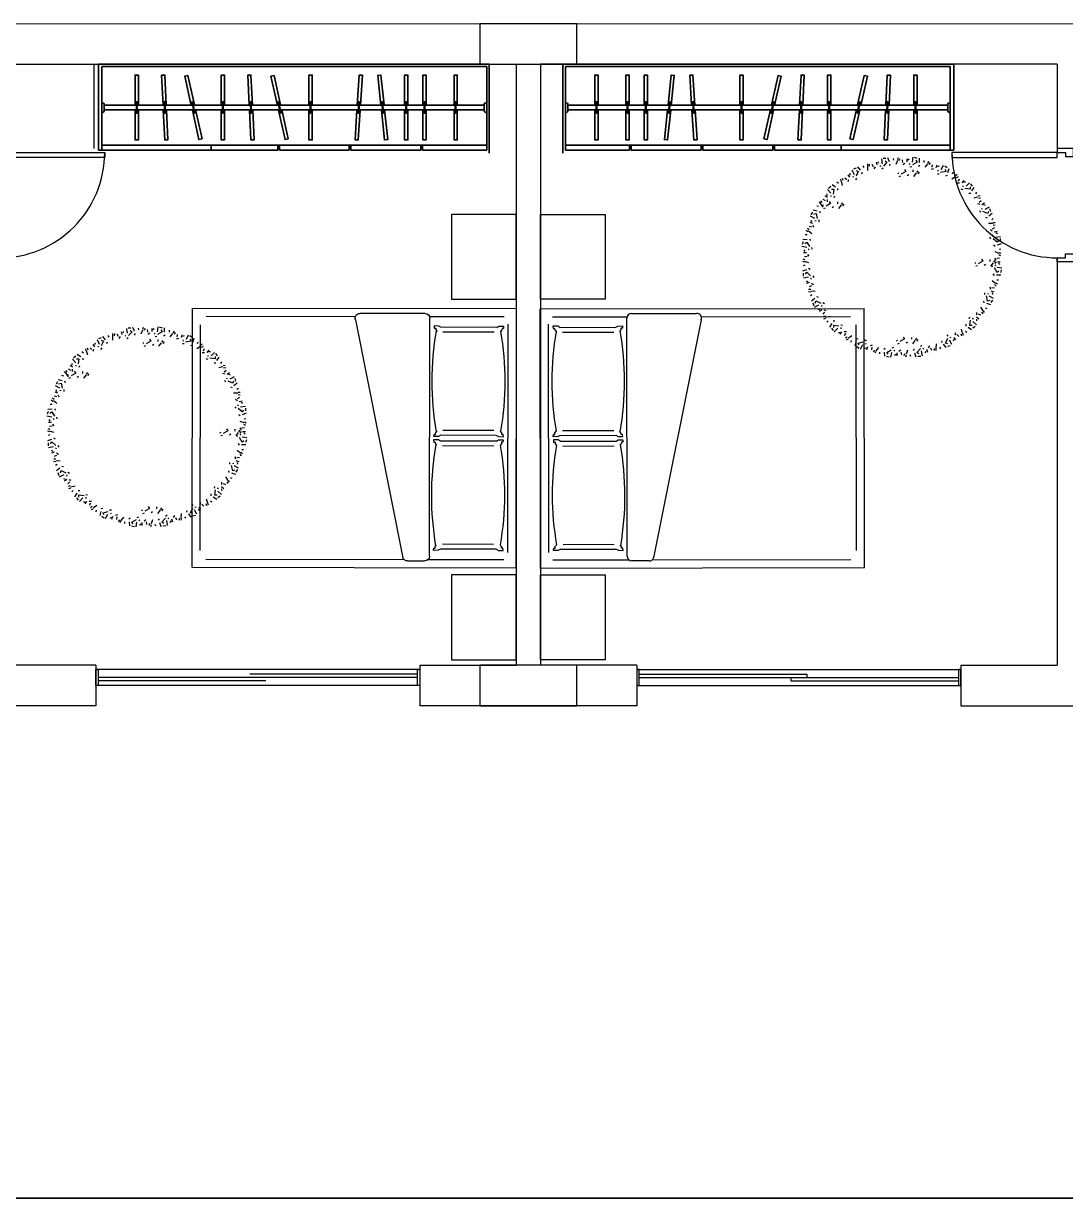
# Model space of a CAD drawing. Header units: millimetres. Extents: x 2878 to 6301, y 540 to 1980.
# Drawn here: x 2938.25 to 2944.69, y 819.73 to 827.03 of the extents above; entities that cross this region are included whole.
import ezdxf

# ---------------------------------------------------------------- set-up
doc = ezdxf.new("R2010")
doc.units = ezdxf.units.MM
doc.header["$LTSCALE"] = 4
for name, color, linetype, lineweight in [('ALVENARIA', 4, 'Continuous', 20), ('COTAS', 35, 'Continuous', 5), ('JANELA', 2, 'Continuous', 20), ('PILAR', 1, 'Continuous', 5), ('PORTA', 2, 'Continuous', 20)]:
    doc.layers.add(name, color=color, linetype=linetype, lineweight=lineweight)
doc.layers.add('LAY01', color=7, linetype='Continuous')
doc.styles.get("Standard").update_dxf_attribs({"font": 'arial.ttf'})
doc.dimstyles.new('ISO-25', dxfattribs={"dimscale": 0, "dimtxt": 0.1, "dimasz": 0.05, "dimexe": 0.05, "dimexo": 0.2, "dimgap": 0.01, "dimtad": 1, "dimzin": 4, "dimdsep": 46, "dimtxsty": 'Standard', "dimblk": 'OBLIQUE', "dimcen": 0.1, "dimdle": 0.05, "dimclrt": 256, "dimadec": 0, "dimazin": 0, "dimtfac": 1, "dimtix": 1, "dimtofl": 0, "dimtmove": 0, "dimatfit": 3, "dimfxl": 1, "dimtfillclr": 256, "dimarcsym": 0})

# ---------------------------------------------------------------- blocks, each defined once
blk = doc.blocks.new('*X95')
at = {"color": 0}
for p, q in [((18.205, 3.1079), (18.2054, 3.1081)), ((18.205, 3.1044), (18.209, 3.1067)), ((18.205, 3.1009), (18.209, 3.1032)), ((18.205, 3.0975), (18.209, 3.0998)), ((18.205, 3.094), (18.209, 3.0963)), ((18.205, 3.0905), (18.209, 3.0928)), ((18.205, 3.0871), (18.209, 3.0894)), ((18.205, 3.0836), (18.209, 3.0859)), ((18.205, 3.0801), (18.209, 3.0825)), ((18.205, 3.0767), (18.209, 3.079)), ((18.205, 3.0732), (18.209, 3.0755)), ((18.205, 3.0698), (18.209, 3.0721)), ((18.205, 3.0663), (18.209, 3.0686)), ((18.205, 3.0628), (18.209, 3.0651)), ((18.205, 3.0594), (18.209, 3.0617)), ((18.205, 3.0559), (18.209, 3.0582)), ((18.205, 3.0524), (18.209, 3.0547)), ((18.205, 3.049), (18.209, 3.0513)), ((18.205, 3.0455), (18.209, 3.0478)), ((18.205, 3.042), (18.209, 3.0443)), ((18.205, 3.0386), (18.209, 3.0409)), ((18.2081, 3.0369), (18.209, 3.0374))]:
    blk.add_line(p, q, dxfattribs=at)
blk = doc.blocks.new('CAB')
at = {"layer": 'LAY01'}
for points in [[(-0.01, 0.015), (-0.01, 0.2), (0.01, 0.2), (0.01, 0.015)], [(0.01, -0.015), (0.01, -0.2), (-0.01, -0.2), (-0.01, -0.015)]]:
    blk.add_lwpolyline(points, dxfattribs=at)
blk.add_lwpolyline([(-0.002, -0.0356), (-0.002, 0.0356), (0.002, 0.0356), (0.002, -0.0356)], close=True, dxfattribs=at)
blk.add_blockref('*X95', (-18.207, -3.0725), dxfattribs=at)
blk = doc.blocks.new('TAPETEP2')
for p, q in [((-0.229, 1.383), (-0.271, 1.382)), ((-0.179, 1.336), (-0.2, 1.394)), ((-0.113, 1.359), (-0.121, 1.384)), ((-0.053, 1.392), (-0.063, 1.363)), ((-0.034, 1.352), (-0.024, 1.381)), ((0.163, 1.401), (0.152, 1.329)), ((0.228, 1.384), (0.187, 1.397)), ((0.261, 1.324), (0.258, 1.385)), ((-0.724, 1.216), (-0.691, 1.151)), ((-0.662, 1.241), (-0.703, 1.227)), ((-0.6, 1.212), (-0.638, 1.26)), ((-0.545, 1.253), (-0.56, 1.275)), ((-0.497, 1.304), (-0.499, 1.273)), ((-0.494, 1.206), (-0.492, 1.268)), ((-0.468, 1.272), (-0.467, 1.302)), ((-0.411, 1.262), (-0.429, 1.296)), ((-0.401, 1.233), (-0.381, 1.261)), ((-0.373, 1.33), (-0.361, 1.289)), ((-0.337, 1.335), (-0.352, 1.314)), ((-0.302, 1.267), (-0.316, 1.277)), ((-0.295, 1.379), (-0.284, 1.307)), ((-0.268, 1.242), (-0.29, 1.227)), ((-0.214, 1.33), (-0.266, 1.273)), ((-0.242, 1.35), (-0.214, 1.33)), ((-0.176, 1.281), (-0.161, 1.302)), ((-0.08, 1.298), (-0.058, 1.356)), ((0.017, 1.326), (0.01, 1.364)), ((0.018, 1.295), (0.045, 1.315)), ((0.041, 1.22), (0.061, 1.193)), ((0.074, 1.378), (0.073, 1.335)), ((0.109, 1.372), (0.089, 1.357)), ((0.122, 1.297), (0.112, 1.311)), ((0.147, 1.262), (0.121, 1.254)), ((0.225, 1.33), (0.158, 1.291)), ((0.166, 1.188), (0.166, 1.215)), ((0.205, 1.357), (0.225, 1.33)), ((0.246, 1.271), (0.267, 1.286)), ((0.33, 1.325), (0.33, 1.352)), ((0.343, 1.258), (0.381, 1.306)), ((0.398, 1.338), (0.379, 1.314)), ((0.403, 1.295), (0.422, 1.319)), ((0.435, 1.225), (0.467, 1.235)), ((0.443, 1.254), (0.449, 1.292)), ((0.514, 1.286), (0.5, 1.246)), ((0.546, 1.27), (0.522, 1.262)), ((0.535, 1.194), (0.529, 1.21)), ((0.605, 1.28), (0.573, 1.215)), ((0.662, 1.244), (0.627, 1.269)), ((0.632, 1.226), (0.643, 1.193)), ((0.675, 1.177), (0.692, 1.236)), ((-0.923, 1.02), (-0.944, 1.036)), ((-0.893, 1.082), (-0.885, 1.053)), ((-0.86, 0.991), (-0.877, 1.05)), ((-0.855, 1.061), (-0.864, 1.091)), ((-0.799, 1.07), (-0.826, 1.096)), ((-0.783, 1.145), (-0.759, 1.11)), ((-0.78, 1.045), (-0.769, 1.078)), ((-0.751, 1.162), (-0.759, 1.137)), ((-0.696, 1.108), (-0.713, 1.113)), ((-0.656, 1.095), (-0.672, 1.073)), ((-0.665, 1.206), (-0.632, 1.195)), ((-0.632, 1.195), (-0.664, 1.125)), ((-0.581, 1.16), (-0.573, 1.185)), ((-0.042, 1.16), (-0.052, 1.174)), ((-0.017, 1.125), (-0.043, 1.117)), ((0.061, 1.193), (-0.007, 1.154)), ((0.082, 1.134), (0.103, 1.149)), ((0.179, 1.121), (0.217, 1.169)), ((0.234, 1.201), (0.214, 1.177)), ((0.239, 1.158), (0.258, 1.182)), ((0.548, 1.153), (0.521, 1.154)), ((0.643, 1.193), (0.567, 1.178)), ((0.645, 1.131), (0.669, 1.139)), ((0.733, 1.088), (0.784, 1.122)), ((0.741, 1.157), (0.75, 1.182)), ((0.81, 1.148), (0.784, 1.131)), ((0.801, 1.105), (0.827, 1.122)), ((0.827, 1.054), (0.844, 1.088)), ((0.904, 1.063), (0.878, 1.028)), ((0.929, 1.037), (0.904, 1.037)), ((-1.091, 0.869), (-1.091, 0.843)), ((-1.082, 0.929), (-1.031, 0.878)), ((-1.031, 0.972), (-1.065, 0.946)), ((-1.022, 0.937), (-0.988, 0.937)), ((-0.962, 0.963), (-1.014, 0.997)), ((-0.988, 0.937), (-0.997, 0.861)), ((-0.928, 0.92), (-0.928, 0.946)), ((0.81, 1.028), (0.844, 1.028)), ((0.895, 0.926), (0.869, 0.935)), ((0.895, 0.969), (0.895, 0.986)), ((0.998, 0.935), (0.921, 0.943)), ((0.989, 1.028), (0.938, 0.977)), ((0.981, 0.875), (1.006, 0.875)), ((0.998, 0.969), (0.998, 0.935)), ((1.032, 0.977), (1.006, 1.011)), ((1.023, 0.909), (1.057, 0.96)), ((1.08, 0.869), (1.096, 0.891)), ((-1.21, 0.681), (-1.236, 0.69)), ((-1.202, 0.749), (-1.184, 0.724)), ((-1.159, 0.741), (-1.176, 0.767)), ((-1.142, 0.673), (-1.176, 0.724)), ((-1.138, 0.694), (-1.148, 0.708)), ((-1.108, 0.767), (-1.142, 0.784)), ((-1.116, 0.843), (-1.082, 0.818)), ((-1.035, 0.727), (-1.102, 0.688)), ((-1.082, 0.749), (-1.082, 0.784)), ((-1.055, 0.754), (-1.035, 0.727)), ((-1.022, 0.835), (-1.039, 0.835)), ((-0.98, 0.835), (-0.988, 0.809)), ((-0.929, 0.722), (-0.929, 0.749)), ((-0.916, 0.655), (-0.878, 0.703)), ((-0.862, 0.735), (-0.881, 0.711)), ((-0.857, 0.692), (-0.838, 0.716)), ((1.051, 0.807), (1.11, 0.823)), ((1.106, 0.726), (1.138, 0.716)), ((1.143, 0.84), (1.113, 0.832)), ((1.121, 0.802), (1.151, 0.81)), ((1.13, 0.745), (1.157, 0.772)), ((1.206, 0.73), (1.171, 0.705)), ((1.222, 0.697), (1.198, 0.705)), ((-1.333, 0.545), (-1.269, 0.512)), ((-1.298, 0.602), (-1.322, 0.567)), ((-1.23, 0.615), (-1.29, 0.631)), ((-1.279, 0.572), (-1.247, 0.582)), ((-1.247, 0.582), (-1.231, 0.507)), ((-1.185, 0.585), (-1.193, 0.609)), ((-1.113, 0.66), (-1.138, 0.651)), ((-1.013, 0.668), (-0.993, 0.683)), ((1.155, 0.602), (1.133, 0.618)), ((1.168, 0.643), (1.174, 0.659)), ((1.255, 0.579), (1.185, 0.611)), ((1.276, 0.671), (1.212, 0.638)), ((1.221, 0.527), (1.245, 0.519)), ((1.266, 0.611), (1.255, 0.579)), ((1.272, 0.547), (1.32, 0.585)), ((1.301, 0.609), (1.287, 0.649)), ((-1.348, 0.343), (-1.373, 0.362)), ((-1.308, 0.383), (-1.345, 0.389)), ((-1.34, 0.453), (-1.299, 0.44)), ((-1.323, 0.486), (-1.315, 0.461)), ((-1.278, 0.375), (-1.289, 0.407)), ((-1.248, 0.474), (-1.264, 0.469)), ((-1.207, 0.488), (-1.207, 0.461)), ((1.267, 0.441), (1.328, 0.438)), ((1.294, 0.347), (1.321, 0.327)), ((1.314, 0.491), (1.336, 0.507)), ((1.322, 0.358), (1.356, 0.376)), ((1.332, 0.414), (1.363, 0.413)), ((1.364, 0.444), (1.333, 0.445)), ((-1.377, 0.201), (-1.439, 0.198)), ((-1.379, 0.27), (-1.406, 0.27)), ((-1.392, 0.338), (-1.368, 0.319)), ((-1.311, 0.283), (-1.359, 0.321)), ((-1.325, 0.186), (-1.34, 0.207)), ((1.302, 0.214), (1.287, 0.236)), ((1.328, 0.249), (1.338, 0.263)), ((1.39, 0.161), (1.333, 0.213)), ((1.39, 0.32), (1.349, 0.307)), ((1.439, 0.242), (1.367, 0.23)), ((1.395, 0.284), (1.375, 0.299)), ((1.411, 0.188), (1.39, 0.161)), ((1.443, 0.175), (1.443, 0.218)), ((-1.454, 0.103), (-1.382, 0.091)), ((-1.438, 0.167), (-1.45, 0.127)), ((-1.431, 0.013), (-1.389, 0.013)), ((-1.426, 0.049), (-1.411, 0.029)), ((-1.411, 0.145), (-1.383, 0.165)), ((-1.383, 0.165), (-1.345, 0.098)), ((-1.35, 0.062), (-1.364, 0.052)), ((-1.316, 0.087), (-1.308, 0.061)), ((1.341, 0.122), (1.362, 0.107)), ((1.359, 0.026), (1.416, 0.005)), ((1.396, 0.125), (1.454, 0.146)), ((1.419, 0.059), (1.445, 0.067)), ((1.452, -0.001), (1.423, 0.01)), ((-1.445, -0.113), (-1.416, -0.123)), ((-1.406, -0.095), (-1.435, -0.084)), ((-1.379, -0.044), (-1.417, -0.05)), ((-1.352, -0.14), (-1.41, -0.118)), ((-1.349, -0.042), (-1.369, -0.015)), ((1.08, -0.146), (1.07, -0.132)), ((1.183, -0.114), (1.116, -0.152)), ((1.163, -0.086), (1.183, -0.114)), ((1.205, -0.172), (1.225, -0.157)), ((1.289, -0.118), (1.289, -0.091)), ((1.302, -0.186), (1.34, -0.137)), ((1.356, -0.105), (1.337, -0.129)), ((1.355, -0.071), (1.375, -0.099)), ((1.357, -0.175), (1.371, -0.165)), ((1.361, -0.148), (1.38, -0.124)), ((1.386, -0.07), (1.424, -0.064)), ((1.438, -0.127), (1.395, -0.127)), ((1.412, -0.019), (1.441, -0.03)), ((1.433, -0.163), (1.417, -0.142)), ((-1.389, -0.239), (-1.447, -0.26)), ((-1.412, -0.173), (-1.438, -0.181)), ((-1.436, -0.289), (-1.436, -0.332)), ((-1.432, -0.355), (-1.36, -0.344)), ((-1.404, -0.302), (-1.384, -0.274)), ((-1.384, -0.274), (-1.327, -0.327)), ((-1.335, -0.236), (-1.356, -0.221)), ((-1.296, -0.328), (-1.28, -0.35)), ((1.106, -0.181), (1.08, -0.189)), ((1.323, -0.201), (1.314, -0.175)), ((1.331, -0.3), (1.346, -0.321)), ((1.39, -0.278), (1.352, -0.211)), ((1.384, -0.314), (1.446, -0.312)), ((1.461, -0.216), (1.389, -0.205)), ((1.417, -0.258), (1.39, -0.278)), ((1.444, -0.281), (1.457, -0.24)), ((-1.389, -0.398), (-1.368, -0.413)), ((-1.383, -0.433), (-1.342, -0.421)), ((-1.316, -0.472), (-1.35, -0.489)), ((-1.321, -0.362), (-1.331, -0.376)), ((-1.287, -0.461), (-1.315, -0.441)), ((1.285, -0.488), (1.295, -0.521)), ((1.314, -0.497), (1.352, -0.502)), ((1.318, -0.397), (1.366, -0.435)), ((1.355, -0.456), (1.379, -0.476)), ((1.398, -0.451), (1.374, -0.432)), ((1.385, -0.384), (1.412, -0.384)), ((-1.357, -0.558), (-1.326, -0.559)), ((-1.325, -0.528), (-1.356, -0.527)), ((-1.307, -0.605), (-1.329, -0.62)), ((-1.26, -0.554), (-1.321, -0.552)), ((-1.265, -0.66), (-1.313, -0.698)), ((-1.214, -0.641), (-1.238, -0.633)), ((1.214, -0.601), (1.214, -0.574)), ((1.253, -0.696), (1.238, -0.62)), ((1.286, -0.686), (1.253, -0.696)), ((1.254, -0.588), (1.271, -0.583)), ((1.34, -0.659), (1.276, -0.626)), ((1.305, -0.715), (1.329, -0.68)), ((1.346, -0.567), (1.306, -0.553)), ((1.33, -0.599), (1.322, -0.575)), ((-1.294, -0.723), (-1.28, -0.763)), ((-1.269, -0.784), (-1.205, -0.752)), ((-1.259, -0.725), (-1.249, -0.692)), ((-1.249, -0.692), (-1.178, -0.724)), ((-1.215, -0.811), (-1.191, -0.819)), ((-1.199, -0.843), (-1.164, -0.819)), ((-1.162, -0.757), (-1.167, -0.773)), ((-1.123, -0.859), (-1.15, -0.886)), ((-1.148, -0.716), (-1.127, -0.732)), ((-1.099, -0.84), (-1.131, -0.829)), ((1.148, -0.786), (1.183, -0.838)), ((1.166, -0.855), (1.183, -0.88)), ((1.191, -0.698), (1.199, -0.723)), ((1.208, -0.863), (1.191, -0.838)), ((1.217, -0.795), (1.242, -0.803)), ((1.237, -0.728), (1.296, -0.745)), ((-1.115, -0.916), (-1.144, -0.924)), ((-1.136, -0.954), (-1.106, -0.945)), ((-1.044, -0.92), (-1.104, -0.937)), ((-1.073, -0.983), (-1.09, -1.005)), ((-1.017, -1.023), (-1.051, -1.074)), ((-0.974, -0.988), (-0.999, -0.988)), ((0.935, -1.034), (0.935, -1.06)), ((0.986, -0.949), (0.995, -0.923)), ((0.995, -1.051), (1.003, -0.974)), ((1.029, -0.949), (1.046, -0.949)), ((1.089, -1.043), (1.037, -0.991)), ((1.089, -0.863), (1.089, -0.897)), ((1.123, -0.957), (1.089, -0.931)), ((1.097, -0.983), (1.097, -0.957)), ((1.114, -0.88), (1.148, -0.897)), ((-1.025, -1.091), (-0.999, -1.125)), ((-0.991, -1.048), (-0.914, -1.057)), ((-0.991, -1.082), (-0.991, -1.048)), ((-0.982, -1.142), (-0.931, -1.091)), ((-0.923, -1.151), (-0.897, -1.151)), ((-0.897, -1.176), (-0.871, -1.142)), ((-0.888, -1.04), (-0.863, -1.048)), ((-0.888, -1.082), (-0.888, -1.099)), ((-0.803, -1.142), (-0.837, -1.142)), ((-0.82, -1.168), (-0.837, -1.202)), ((-0.726, -1.202), (-0.777, -1.236)), ((0.663, -1.209), (0.679, -1.187)), ((0.786, -1.159), (0.776, -1.192)), ((0.805, -1.183), (0.833, -1.21)), ((0.862, -1.175), (0.87, -1.204)), ((0.867, -1.104), (0.884, -1.164)), ((0.9, -1.196), (0.892, -1.166)), ((0.929, -1.134), (0.951, -1.15)), ((0.969, -1.077), (1.02, -1.111)), ((1.029, -1.051), (0.995, -1.051)), ((1.037, -1.085), (1.072, -1.06)), ((-0.794, -1.219), (-0.82, -1.236)), ((-0.803, -1.262), (-0.777, -1.245)), ((-0.735, -1.27), (-0.743, -1.296)), ((-0.668, -1.29), (-0.685, -1.35)), ((-0.638, -1.245), (-0.662, -1.253)), ((-0.655, -1.358), (-0.62, -1.383)), ((-0.636, -1.307), (-0.56, -1.291)), ((-0.625, -1.339), (-0.636, -1.307)), ((-0.599, -1.394), (-0.566, -1.329)), ((-0.541, -1.267), (-0.514, -1.267)), ((-0.539, -1.383), (-0.515, -1.375)), ((-0.528, -1.308), (-0.523, -1.324)), ((-0.507, -1.4), (-0.493, -1.359)), ((-0.428, -1.338), (-0.461, -1.349)), ((-0.436, -1.368), (-0.442, -1.406)), ((-0.337, -1.371), (-0.375, -1.42)), ((-0.14, -1.376), (-0.115, -1.368)), ((-0.061, -1.279), (-0.071, -1.265)), ((-0.035, -1.314), (-0.061, -1.322)), ((0.042, -1.246), (-0.025, -1.285)), ((0.022, -1.219), (0.042, -1.246)), ((0.064, -1.305), (0.084, -1.29)), ((0.148, -1.251), (0.148, -1.224)), ((0.161, -1.318), (0.199, -1.27)), ((0.215, -1.238), (0.196, -1.262)), ((0.22, -1.281), (0.239, -1.257)), ((0.274, -1.356), (0.296, -1.34)), ((0.407, -1.347), (0.387, -1.375)), ((0.418, -1.376), (0.436, -1.41)), ((0.501, -1.32), (0.498, -1.382)), ((0.551, -1.367), (0.567, -1.389)), ((0.587, -1.274), (0.579, -1.298)), ((0.607, -1.325), (0.645, -1.374)), ((0.639, -1.309), (0.671, -1.238)), ((0.671, -1.319), (0.639, -1.309)), ((0.669, -1.354), (0.709, -1.341)), ((0.731, -1.33), (0.698, -1.265)), ((0.703, -1.222), (0.719, -1.227)), ((0.758, -1.275), (0.765, -1.251)), ((0.79, -1.259), (0.765, -1.224)), ((-0.396, -1.409), (-0.415, -1.433)), ((-0.391, -1.452), (-0.372, -1.428)), ((-0.324, -1.439), (-0.324, -1.466)), ((-0.24, -1.385), (-0.26, -1.4)), ((-0.254, -1.438), (-0.252, -1.499)), ((-0.221, -1.498), (-0.18, -1.51)), ((-0.218, -1.443), (-0.151, -1.405)), ((-0.198, -1.471), (-0.218, -1.443)), ((-0.156, -1.514), (-0.145, -1.443)), ((-0.115, -1.411), (-0.105, -1.424)), ((-0.103, -1.486), (-0.082, -1.471)), ((-0.067, -1.492), (-0.066, -1.449)), ((-0.011, -1.409), (-0.039, -1.429)), ((-0.01, -1.44), (-0.004, -1.477)), ((0.041, -1.466), (0.03, -1.495)), ((0.059, -1.506), (0.07, -1.477)), ((0.086, -1.412), (0.065, -1.47)), ((0.12, -1.472), (0.128, -1.498)), ((0.183, -1.395), (0.168, -1.416)), ((0.185, -1.45), (0.207, -1.507)), ((0.221, -1.444), (0.273, -1.387)), ((0.249, -1.464), (0.221, -1.444)), ((0.235, -1.497), (0.278, -1.496)), ((0.302, -1.492), (0.291, -1.421)), ((0.309, -1.381), (0.323, -1.391)), ((0.344, -1.449), (0.359, -1.428)), ((0.38, -1.443), (0.367, -1.402)), ((0.475, -1.385), (0.473, -1.416)), ((0.504, -1.417), (0.505, -1.387))]:
    blk.add_line(p, q)
blk = doc.blocks.new('P70D')
for points in [[(-0.025, 0.15), (-0.025, 0.8), (-0.055, 0.8), (-0.055, 0.15)], [(-0.7, 0.15), (-0.675, 0.15), (-0.675, 0.1), (-0.65, 0.1), (-0.65, 0.05), (-0.7, 0.05)], [(0, 0.15), (-0.025, 0.15), (-0.025, 0.1), (-0.05, 0.1), (-0.05, 0.05), (0, 0.05)]]:
    blk.add_lwpolyline(points, close=True)
blk = doc.blocks.new('CAMA_CA3')
for p, q in [((-1.5528, 1.9725), (-1.5528, -0.0275)), ((-1.5528, 1.9725), (0.0472, 1.9725)), ((0.0472, 1.9725), (0.0472, -0.0275)), ((-1.4557, 1.9225), (-0.0477, 1.9225)), ((-1.5028, 1.8976), (-1.5028, 1.428)), ((-1.4448, 1.8927), (-1.4305, 1.891)), ((-1.4439, 1.8634), (-1.4448, 1.8927)), ((-1.4364, 1.85), (-1.4439, 1.8634)), ((-1.4364, 1.85), (-1.4364, 1.5056)), ((-1.4305, 1.891), (-1.4305, 1.8827)), ((-1.4305, 1.8827), (-1.4205, 1.8818)), ((-1.4205, 1.8818), (-1.4105, 1.8735)), ((-1.4065, 1.8339), (-1.4065, 1.5181)), ((-0.7997, 1.8339), (-0.7997, 1.5181)), ((-0.7857, 1.8818), (-0.7957, 1.8735)), ((-0.7757, 1.8827), (-0.7857, 1.8818)), ((-0.7615, 1.8927), (-0.7757, 1.891)), ((-0.7757, 1.891), (-0.7757, 1.8827)), ((-0.7698, 1.85), (-0.7623, 1.8634)), ((-0.7698, 1.85), (-0.7698, 1.5056)), ((-0.7623, 1.8634), (-0.7615, 1.8927)), ((-0.7414, 1.8649), (-0.7423, 1.8942)), ((-0.7423, 1.8942), (-0.728, 1.8925)), ((-0.7339, 1.8515), (-0.7414, 1.8649)), ((-0.7339, 1.8515), (-0.7339, 1.5071)), ((-0.728, 1.8925), (-0.728, 1.8841)), ((-0.728, 1.8841), (-0.718, 1.8833)), ((-0.718, 1.8833), (-0.708, 1.875)), ((-0.704, 1.8354), (-0.704, 1.5196)), ((-0.0973, 1.8354), (-0.0973, 1.5196)), ((-0.0832, 1.8833), (-0.0933, 1.875)), ((-0.0732, 1.8841), (-0.0832, 1.8833)), ((-0.059, 1.8942), (-0.0732, 1.8925)), ((-0.0732, 1.8925), (-0.0732, 1.8841)), ((-0.0673, 1.8515), (-0.0598, 1.8649)), ((-0.0673, 1.8515), (-0.0673, 1.5071)), ((-0.0598, 1.8649), (-0.059, 1.8942)), ((-0.0028, 1.8977), (-0.0028, 1.4373)), ((-1.4439, 1.4922), (-1.4448, 1.463)), ((-1.4448, 1.463), (-1.4305, 1.4646)), ((-1.4364, 1.5056), (-1.4439, 1.4922)), ((-1.4305, 1.473), (-1.4205, 1.4738)), ((-1.4305, 1.4646), (-1.4305, 1.473)), ((-1.4205, 1.4738), (-1.4105, 1.4822)), ((-0.7857, 1.4738), (-0.7957, 1.4822)), ((-0.7757, 1.473), (-0.7857, 1.4738)), ((-0.7757, 1.4646), (-0.7757, 1.473)), ((-0.7615, 1.463), (-0.7757, 1.4646)), ((-0.7698, 1.5056), (-0.7623, 1.4922)), ((-0.7623, 1.4922), (-0.7615, 1.463)), ((-0.7414, 1.4937), (-0.7423, 1.4644)), ((-0.7423, 1.4644), (-0.728, 1.4661)), ((-0.7339, 1.5071), (-0.7414, 1.4937)), ((-0.728, 1.4745), (-0.718, 1.4753)), ((-0.728, 1.4661), (-0.728, 1.4745)), ((-0.718, 1.4753), (-0.708, 1.4837)), ((-0.0832, 1.4753), (-0.0933, 1.4837)), ((-0.0732, 1.4745), (-0.0832, 1.4753)), ((-0.0732, 1.4661), (-0.0732, 1.4745)), ((-0.059, 1.4644), (-0.0732, 1.4661)), ((-0.0673, 1.5071), (-0.0598, 1.4937)), ((-0.0598, 1.4937), (-0.059, 1.4644)), ((-1.5097, 1.3027), (-1.5097, 1.4088)), ((-1.4797, 1.4388), (-0.012, 1.4388)), ((0.018, 1.4088), (0.018, 1.0071)), ((-1.5028, 1.2835), (-1.5028, 0.0581)), ((-0.0228, 0.9791), (-1.4905, 1.2747)), ((-0.0028, 0.9786), (-0.0028, 0.0581)), ((-1.447, 0.0225), (-0.0536, 0.0225)), ((-1.5528, -0.0275), (0.0472, -0.0275))]:
    blk.add_line(p, q)
for centre, radius, start, end in [((-1.1031, 0.1462), 1.7544, 79.90998, 100.09002), ((-0.4006, 0.1477), 1.7544, 79.90998, 100.09002), ((-1.1031, 3.3017), 1.8503, 260.28048, 279.71952), ((-0.4006, 3.3032), 1.8503, 260.28048, 279.71952), ((-1.4797, 1.4088), 0.03, 90, 180), ((-0.012, 1.4088), 0.03, 0, 90), ((-1.4797, 1.3027), 0.03, 180, 248.94125), ((-0.012, 1.0071), 0.03, 248.94125, 0)]:
    blk.add_arc(centre, radius, start, end)
blk = doc.blocks.new('PILAR')
at = {"layer": 'PILAR', "ltscale": 0.01}
blk.add_lwpolyline([(-0.15, 0), (0.1, 0), (0.1, -0.6), (-0.15, -0.6)], close=True, dxfattribs=at)
blk = doc.blocks.new('_Oblique')
at = {"color": 0, "linetype": 'ByBlock', "lineweight": -2}
blk.add_line((-0.5, -0.5), (0.5, 0.5), dxfattribs=at)
blk = doc.blocks.new('*D545')
at = {"layer": 'COTAS', "color": 0, "lineweight": -2, "transparency": 16777216}
for p, q in [((2907.4441, 822.0053), (2907.4441, 819.7264)), ((2952.7953, 822.0053), (2952.7953, 819.7264)), ((2907.3941, 819.7764), (2952.8453, 819.7764))]:
    blk.add_line(p, q, dxfattribs=at)
at = {"layer": 'Defpoints', "color": 0, "transparency": 16777216}
for p in [(2907.4441, 822.2053), (2952.7953, 822.2053), (2952.7953, 819.7764)]:
    blk.add_point(p, dxfattribs=at)
at = {"layer": 'COTAS', "color": 0, "lineweight": -2, "transparency": 16777216, "xscale": 0.05, "yscale": 0.05, "zscale": 0.05, "rotation": 180}
blk.add_blockref('_Oblique', (2907.4441, 819.7764), dxfattribs=at)
at = {"layer": 'COTAS', "color": 0, "lineweight": -2, "transparency": 16777216, "xscale": 0.05, "yscale": 0.05, "zscale": 0.05}
blk.add_blockref('_Oblique', (2952.7953, 819.7764), dxfattribs=at)
at = {"layer": 'COTAS', "transparency": 16777216, "insert": (2930.0532, 819.8375), "char_height": 0.1, "attachment_point": 5}
blk.add_mtext('45.35', dxfattribs=at)

msp = doc.modelspace()

# ---------------------------------------------------------------- linework, layer by layer
for p, q in [((2938.7372, 826.7609), (2941.1132, 826.7609)), ((2938.7372, 826.7609), (2938.7372, 826.2459)), ((2941.1132, 826.7609), (2941.1132, 826.2459)), ((2943.975, 826.7609), (2941.599, 826.7609)), ((2941.599, 826.7609), (2941.599, 826.2459)), ((2943.975, 826.7609), (2943.975, 826.2459)), ((2938.7372, 826.5384), (2938.7422, 826.5384)), ((2938.7522, 826.5284), (2938.7522, 826.4884)), ((2941.0982, 826.5234), (2938.7522, 826.5234)), ((2941.0982, 826.4934), (2938.7522, 826.4934)), ((2941.0982, 826.5284), (2941.0982, 826.4884)), ((2941.1132, 826.5384), (2941.1082, 826.5384)), ((2941.599, 826.5384), (2941.604, 826.5384)), ((2941.614, 826.5284), (2941.614, 826.4884)), ((2941.614, 826.5234), (2943.96, 826.5234)), ((2941.614, 826.4934), (2943.96, 826.4934)), ((2943.96, 826.5284), (2943.96, 826.4884)), ((2943.975, 826.5384), (2943.97, 826.5384)), ((2938.7372, 826.4784), (2938.7422, 826.4784)), ((2941.1132, 826.4784), (2941.1082, 826.4784)), ((2941.599, 826.4784), (2941.604, 826.4784)), ((2943.975, 826.4784), (2943.97, 826.4784)), ((2941.1132, 826.2759), (2938.7372, 826.2759)), ((2939.4115, 826.2759), (2939.4115, 826.2459)), ((2939.8232, 826.2759), (2939.8232, 826.2459)), ((2939.8332, 826.2759), (2939.8332, 826.2459)), ((2940.2649, 826.2759), (2940.2649, 826.2459)), ((2940.2749, 826.2759), (2940.2749, 826.2459)), ((2940.7065, 826.2759), (2940.7065, 826.2459)), ((2940.7165, 826.2759), (2940.7165, 826.2459)), ((2941.599, 826.2759), (2943.975, 826.2759)), ((2941.9956, 826.2759), (2941.9956, 826.2459)), ((2942.0056, 826.2759), (2942.0056, 826.2459)), ((2942.4373, 826.2759), (2942.4373, 826.2459)), ((2942.4473, 826.2759), (2942.4473, 826.2459)), ((2942.879, 826.2759), (2942.879, 826.2459)), ((2942.889, 826.2759), (2942.889, 826.2459)), ((2943.3006, 826.2759), (2943.3006, 826.2459)), ((2939.8232, 826.2459), (2938.7159, 826.2459)), ((2940.2649, 826.2459), (2939.8332, 826.2459)), ((2940.7065, 826.2459), (2940.2749, 826.2459)), ((2941.1132, 826.2459), (2940.7165, 826.2459)), ((2941.599, 826.2459), (2941.9956, 826.2459)), ((2942.0056, 826.2459), (2942.4373, 826.2459)), ((2942.4473, 826.2459), (2942.879, 826.2459)), ((2942.889, 826.2459), (2943.9962, 826.2459)), ((2944.6355, 825.5807), (2944.6355, 825.5557))]:
    msp.add_line(p, q)
for points in [[(2938.7159, 826.2459), (2938.7159, 826.7759), (2941.1282, 826.7759), (2941.1282, 826.2259)], [(2943.9962, 826.2459), (2943.9962, 826.7759), (2941.584, 826.7759), (2941.584, 826.2259)]]:
    msp.add_lwpolyline(points)
for centre, start, end in [((2938.7422, 826.5284), 0, 90), ((2938.7422, 826.4884), 270, 0), ((2941.1082, 826.5284), 90, 180), ((2941.1082, 826.4884), 180, 270), ((2941.604, 826.5284), 0, 90), ((2941.604, 826.4884), 270, 0), ((2943.97, 826.5284), 90, 180), ((2943.97, 826.4884), 180, 270)]:
    msp.add_arc(centre, 0.01, start, end)
at = {"layer": 'ALVENARIA'}
for p, q in [((2936.9332, 827.0257), (2945.8071, 827.0262)), ((2941.2949, 826.7759), (2941.2951, 823.0659)), ((2941.4448, 826.7759), (2941.445, 823.0659)), ((2941.4452, 826.7759), (2941.445, 823.0659)), ((2944.6355, 825.5557), (2944.6353, 823.0657)), ((2938.7, 822.8158), (2937.83, 822.8157)), ((2942.0403, 822.8158), (2940.7, 822.8159)), ((2944.0403, 822.8158), (2944.9103, 822.8157))]:
    msp.add_line(p, q, dxfattribs=at)
at = {"layer": 'ALVENARIA', "ltscale": 0.03}
for p, q in [((2938.1048, 826.7757), (2941.2951, 826.7759)), ((2941.4452, 826.7759), (2941.4452, 826.7759)), ((2944.6355, 826.7757), (2941.4452, 826.7756))]:
    msp.add_line(p, q, dxfattribs=at)
at = {"layer": 'ALVENARIA', "ltscale": 0.01}
for p, q in [((2938.6882, 826.7757), (2938.6882, 826.2557)), ((2944.6355, 826.7757), (2944.6355, 826.2557)), ((2938.7, 823.0658), (2938.105, 823.0657)), ((2940.7, 823.0659), (2941.2953, 823.0659)), ((2942.0403, 823.0659), (2941.445, 823.0659)), ((2944.0403, 823.0658), (2944.6353, 823.0657))]:
    msp.add_line(p, q, dxfattribs=at)
at = {"layer": 'ALVENARIA', "ltscale": 200}
for p, q in [((2938.7, 823.0658), (2938.7, 822.8158)), ((2940.7, 823.0659), (2940.7, 822.8159)), ((2942.0403, 823.0659), (2942.0403, 822.8158)), ((2944.0403, 823.0658), (2944.0403, 822.8158))]:
    msp.add_line(p, q, dxfattribs=at)
at = {"layer": 'COTAS', "ltscale": 200}
for p, q in [((2939.7, 822.9908), (2938.7139, 822.9908)), ((2940.6861, 823.0109), (2939.65, 823.0109)), ((2940.6861, 822.9908), (2939.7, 822.9908)), ((2942.0543, 823.0109), (2943.0903, 823.0109)), ((2942.0543, 822.9908), (2943.0403, 822.9908)), ((2943.0403, 822.9908), (2944.0264, 822.9908)), ((2939.75, 822.9708), (2938.7139, 822.9708)), ((2942.9903, 822.9708), (2944.0264, 822.9708))]:
    msp.add_line(p, q, dxfattribs=at)
at = {"layer": 'COTAS', "ltscale": 0.03}
for p, q in [((2942.9903, 822.9908), (2942.9903, 822.9708)), ((2943.0903, 823.0108), (2943.0903, 822.9908))]:
    msp.add_line(p, q, dxfattribs=at)
at = {"layer": 'COTAS', "ltscale": 0.01}
for points in [[(2941.2952, 825.3252), (2941.2952, 825.8488), (2940.8949, 825.8488), (2940.8949, 825.3252)], [(2941.4451, 825.3252), (2941.4451, 825.8488), (2941.8454, 825.8488), (2941.8454, 825.3252)], [(2941.2953, 823.1003), (2941.2953, 823.6239), (2940.895, 823.6239), (2940.895, 823.1003)], [(2941.445, 823.1003), (2941.445, 823.6239), (2941.8453, 823.6239), (2941.8453, 823.1003)]]:
    msp.add_lwpolyline(points, close=True, dxfattribs=at)
at = {"layer": 'JANELA', "ltscale": 200}
for p, q in [((2940.7, 823.0409), (2938.7, 823.0408)), ((2942.0403, 823.0409), (2944.0403, 823.0408)), ((2940.7, 822.9409), (2938.7, 822.9408)), ((2942.0403, 822.9409), (2944.0403, 822.9408))]:
    msp.add_line(p, q, dxfattribs=at)
at = {"layer": 'JANELA', "ltscale": 0.03}
for points in [[(2938.7, 823.0408), (2938.7139, 823.0408), (2938.7139, 822.9408), (2938.7, 822.9408)], [(2940.6861, 823.0409), (2940.7, 823.0409), (2940.7, 822.9409), (2940.6861, 822.9409)], [(2942.0543, 823.0409), (2942.0403, 823.0409), (2942.0403, 822.9409), (2942.0543, 822.9409)], [(2944.0403, 823.0408), (2944.0264, 823.0408), (2944.0264, 822.9408), (2944.0403, 822.9408)]]:
    msp.add_lwpolyline(points, close=True, dxfattribs=at)
at = {"layer": 'PORTA', "ltscale": 9}
for centre, start, end in [((2938.1049, 826.2307), 269.99986, 0), ((2944.6355, 826.2307), 180, 270.00014)]:
    msp.add_arc(centre, 0.65, start, end, dxfattribs=at)

# ---------------------------------------------------------------- block references
at = {"extrusion": (0, 0, -1), "zscale": -1}
for p in [(-2938.9526, 826.5084), (-2939.4844, 826.5084), (-2940.0258, 826.5084), (-2940.6167, 826.5084), (-2940.7292, 826.5084), (-2940.9215, 826.5084)]:
    msp.add_blockref('CAB', p, dxfattribs=at)
for p, rotation in [((-2939.126, 826.5084), 357.2102617145848), ((-2939.3026, 826.5084), 347.3364767990632), ((-2939.6578, 826.5084), 357.2102617145848), ((-2939.8345, 826.5084), 347.3364767990632), ((-2940.3232, 826.5084), 3.656534792935252), ((-2940.4713, 826.5084), 354.0893786921447)]:
    msp.add_blockref('CAB', p, dxfattribs=dict(at, rotation=rotation))
for p in [(2941.7907, 826.5084), (2941.9829, 826.5084), (2942.0954, 826.5084), (2942.6864, 826.5084), (2943.2278, 826.5084), (2943.7596, 826.5084)]:
    msp.add_blockref('CAB', p)
for p, rotation in [((2942.2409, 826.5084), 354.0893786921447), ((2942.389, 826.5084), 3.656534792935252), ((2942.8777, 826.5084), 347.3364767990632), ((2943.0543, 826.5084), 357.2102617145848), ((2943.4095, 826.5084), 347.3364767990632), ((2943.5862, 826.5084), 357.2102617145848)]:
    msp.add_blockref('CAB', p, dxfattribs=dict(rotation=rotation))
at = {"layer": 'COTAS', "xscale": -1, "rotation": 90}
for p in [(2941.0698, 826.8759), (2941.0702, 822.9159)]:
    msp.add_blockref('PILAR', p, dxfattribs=at)
at = {"layer": 'COTAS', "ltscale": 0.1, "xscale": 0.4235213840919659, "yscale": 0.4235213840919659, "zscale": 0.4235213840919659}
for p in [(2943.6749, 825.6084), (2939.0143, 824.5613)]:
    msp.add_blockref('TAPETEP2', p, dxfattribs=at)
at = {"layer": 'COTAS', "ltscale": 0.01, "extrusion": (0, 0, -1), "zscale": -1, "rotation": 90.07938275041724}
msp.add_blockref('CAMA_CA3', (-2939.3238, 825.2214), dxfattribs=at)
at = {"layer": 'COTAS', "ltscale": 0.01, "rotation": 90.07938275041724}
msp.add_blockref('CAMA_CA3', (2943.4165, 825.2214), dxfattribs=at)
at = {"layer": 'PORTA', "extrusion": (0, 0, -1), "zscale": -1, "rotation": 90}
msp.add_blockref('P70D', (-2937.9549, 826.2557), dxfattribs=at)
at = {"layer": 'PORTA', "rotation": 90}
msp.add_blockref('P70D', (2944.7855, 826.2557), dxfattribs=at)

# ---------------------------------------------------------------- dimensions: what is measured, and where the dimension line sits
at = {"layer": 'COTAS'}
dim = msp.add_linear_dim(base=(2952.7953, 819.7764), p1=(2907.4441, 822.2053), p2=(2952.7953, 822.2053), dimstyle='ISO-25', override={"dimscale": 1}, dxfattribs=at)
dim.commit()
dim.dimension.update_dxf_attribs({"geometry": '*D545', "text_midpoint": (2930.0532, 819.7764), "dimtype": 160})

doc.saveas('drawing.dxf')
